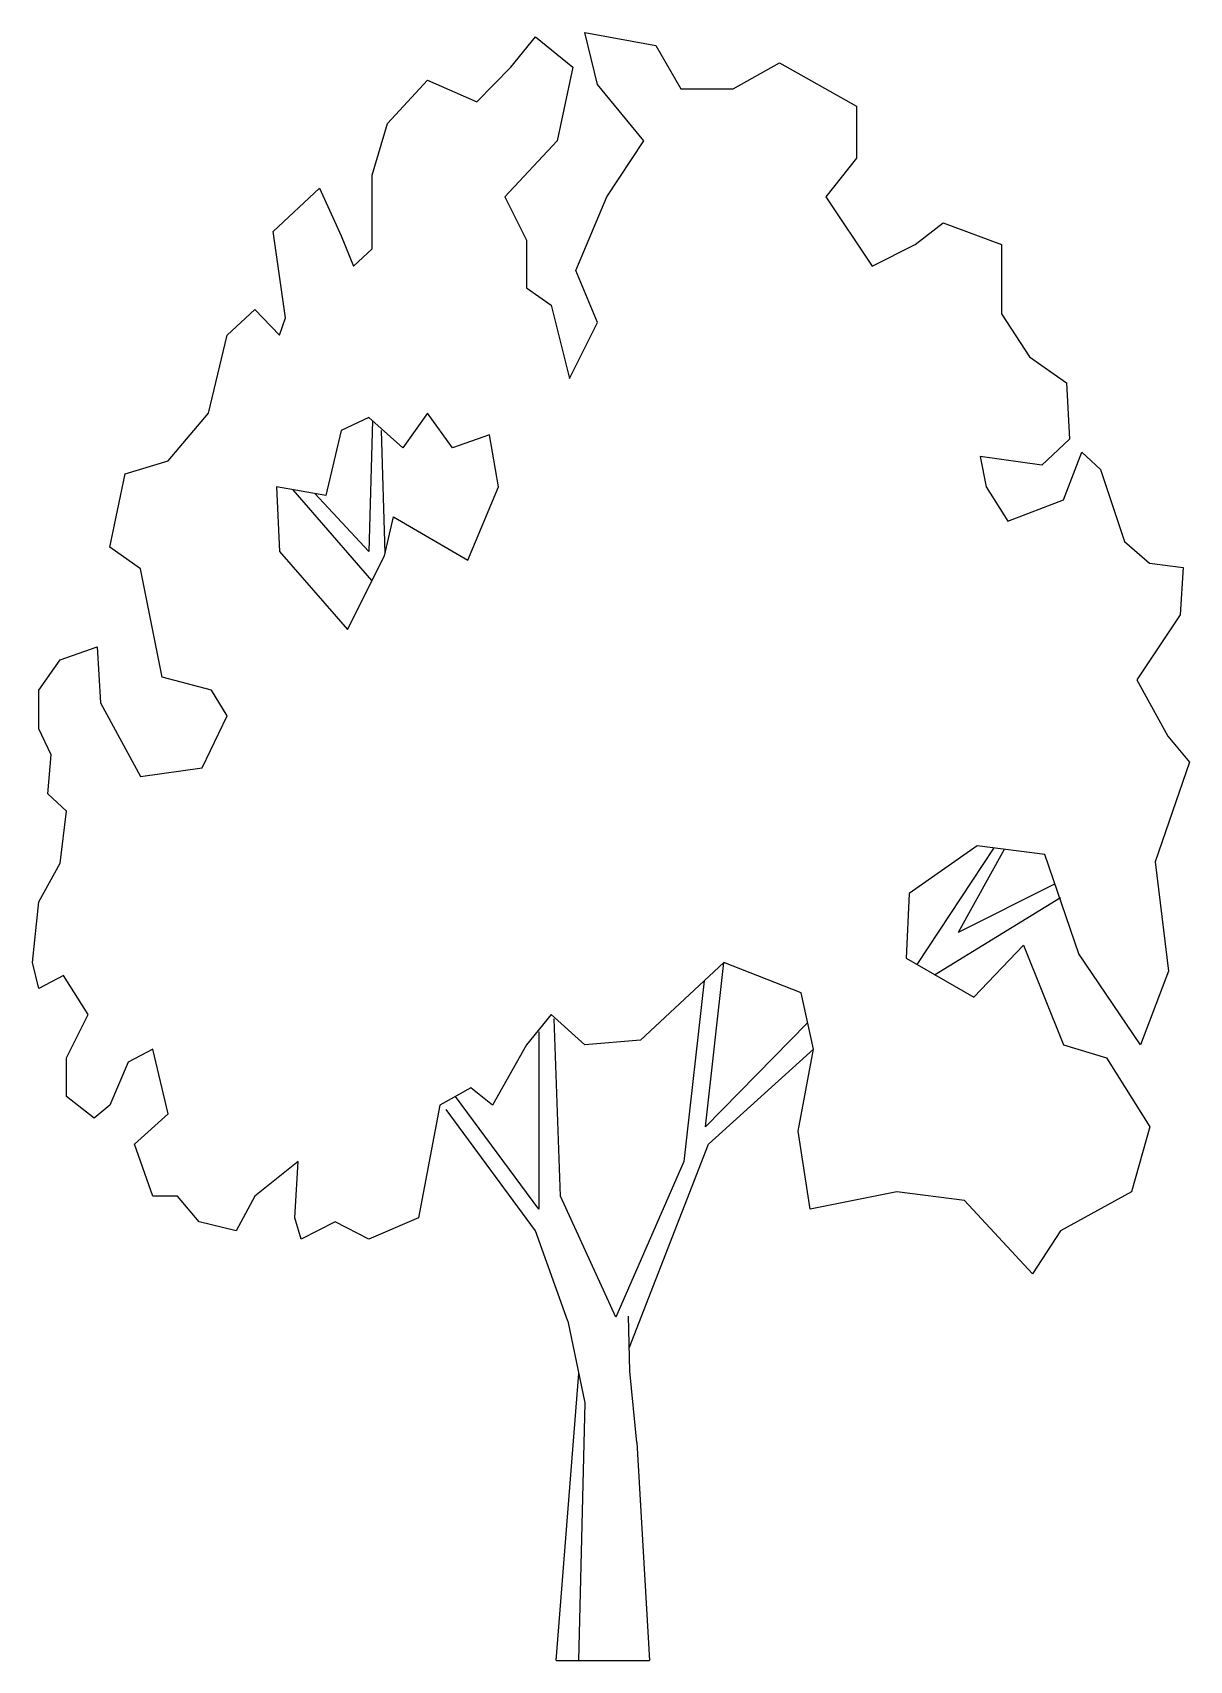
# Model space of a CAD drawing. Header units: metres. Extents: x -4.9 to 5.5, y 0 to 14.6.
import ezdxf

# ---------------------------------------------------------------- set-up
doc = ezdxf.new("R2010")
doc.units = ezdxf.units.M
doc.header["$LTSCALE"] = 0.2

msp = doc.modelspace()

# ---------------------------------------------------------------- linework, layer by layer
at = {"color": 0, "linetype": 'ByBlock'}
for p, q in [((0.057, 14.554), (0.692, 14.438)), ((0.168, 14.09), (0.057, 14.554)), ((-0.605, 14.244), (-0.384, 14.515)), ((-0.384, 14.515), (-0.053, 14.244)), ((0.692, 14.438), (0.913, 14.051)), ((1.382, 14.051), (1.796, 14.283)), ((1.796, 14.283), (2.486, 13.896)), ((-1.709, 13.742), (-1.35, 14.128)), ((-1.35, 14.128), (-0.909, 13.935)), ((-0.909, 13.935), (-0.605, 14.244)), ((-0.053, 14.244), (-0.191, 13.587)), ((0.582, 13.587), (0.168, 14.09)), ((0.913, 14.051), (1.382, 14.051)), ((2.486, 13.896), (2.486, 13.432)), ((-1.847, 13.278), (-1.709, 13.742)), ((-0.191, 13.587), (-0.66, 13.084)), ((0.251, 13.084), (0.582, 13.587)), ((2.486, 13.432), (2.21, 13.084)), ((-1.847, 12.62), (-1.847, 13.278)), ((-2.73, 12.775), (-2.316, 13.162)), ((-2.316, 13.162), (-2.123, 12.736)), ((-0.66, 13.084), (-0.467, 12.698)), ((-0.025, 12.427), (0.251, 13.084)), ((2.21, 13.084), (2.624, 12.466)), ((3.011, 12.659), (3.259, 12.852)), ((3.259, 12.852), (3.783, 12.659)), ((-2.62, 12.002), (-2.73, 12.775)), ((-2.123, 12.736), (-2.013, 12.466)), ((-0.467, 12.698), (-0.467, 12.272)), ((-2.013, 12.466), (-1.847, 12.62)), ((2.624, 12.466), (3.011, 12.659)), ((3.783, 12.659), (3.783, 12.04)), ((0.168, 11.963), (-0.025, 12.427)), ((-0.467, 12.272), (-0.246, 12.118)), ((-0.246, 12.118), (-0.081, 11.46)), ((-3.144, 11.847), (-2.896, 12.079)), ((-2.896, 12.079), (-2.675, 11.847)), ((-2.675, 11.847), (-2.62, 12.002)), ((-0.081, 11.46), (0.168, 11.963)), ((3.783, 12.04), (4.032, 11.654)), ((-3.31, 11.151), (-3.144, 11.847)), ((4.032, 11.654), (4.363, 11.422)), ((4.363, 11.422), (4.391, 10.919)), ((-3.669, 10.725), (-3.31, 11.151)), ((-1.875, 11.112), (-2.123, 10.996)), ((-1.571, 10.841), (-1.875, 11.112)), ((-1.844, 11.085), (-1.875, 9.913)), ((-1.35, 11.151), (-1.571, 10.841)), ((-1.129, 10.841), (-1.35, 11.151)), ((-2.123, 10.996), (-2.261, 10.416)), ((-1.731, 9.898), (-1.764, 10.996)), ((-0.798, 10.957), (-1.129, 10.841)), ((-0.715, 10.493), (-0.798, 10.957)), ((4.391, 10.919), (4.142, 10.687)), ((4.335, 10.377), (4.501, 10.803)), ((4.501, 10.803), (4.667, 10.648)), ((-4.055, 10.609), (-3.669, 10.725)), ((3.59, 10.764), (3.645, 10.493)), ((4.142, 10.687), (3.59, 10.764)), ((4.667, 10.648), (4.883, 10.004)), ((-4.193, 9.952), (-4.055, 10.609)), ((-2.703, 10.493), (-2.675, 9.913)), ((-2.261, 10.416), (-2.703, 10.493)), ((-0.991, 9.836), (-0.715, 10.493)), ((3.645, 10.493), (3.839, 10.184)), ((-1.848, 9.655), (-2.554, 10.467)), ((-1.875, 9.913), (-2.36, 10.433)), ((3.839, 10.184), (4.335, 10.377)), ((-1.737, 9.875), (-1.654, 10.223)), ((-1.654, 10.223), (-0.991, 9.836)), ((-3.917, 9.759), (-4.193, 9.952)), ((-2.675, 9.913), (-2.068, 9.217)), ((4.883, 10.004), (5.104, 9.811)), ((-3.724, 8.792), (-3.917, 9.759)), ((-2.068, 9.217), (-1.737, 9.875)), ((5.104, 9.811), (5.407, 9.772)), ((5.407, 9.772), (5.38, 9.347)), ((5.38, 9.347), (4.993, 8.767)), ((-4.635, 8.947), (-4.304, 9.063)), ((-4.304, 9.063), (-4.276, 8.56)), ((-4.828, 8.676), (-4.635, 8.947)), ((-3.282, 8.676), (-3.724, 8.792)), ((4.993, 8.767), (5.269, 8.264)), ((-4.828, 8.328), (-4.828, 8.676)), ((-3.144, 8.444), (-3.282, 8.676)), ((-4.276, 8.56), (-3.917, 7.903)), ((-3.365, 7.98), (-3.144, 8.444)), ((-4.718, 8.096), (-4.828, 8.328)), ((5.269, 8.264), (5.462, 8.032)), ((-4.745, 7.748), (-4.718, 8.096)), ((5.462, 8.032), (5.157, 7.141)), ((-3.917, 7.903), (-3.365, 7.98)), ((-4.58, 7.593), (-4.745, 7.748)), ((-4.635, 7.129), (-4.58, 7.593)), ((3.563, 7.284), (2.955, 6.858)), ((4.17, 7.206), (3.563, 7.284)), ((3.713, 7.265), (3.025, 6.223)), ((3.397, 6.51), (3.81, 7.252)), ((4.473, 6.317), (4.17, 7.206)), ((5.157, 7.141), (5.274, 6.162)), ((-4.828, 6.781), (-4.635, 7.129)), ((2.955, 6.858), (2.928, 6.278)), ((3.397, 6.51), (4.26, 6.943)), ((-4.883, 6.24), (-4.828, 6.781)), ((3.184, 6.131), (4.308, 6.82)), ((2.928, 6.278), (3.535, 5.93)), ((3.535, 5.93), (3.977, 6.394)), ((3.977, 6.394), (4.335, 5.505)), ((5.025, 5.505), (4.473, 6.317)), ((-4.828, 6.008), (-4.883, 6.24)), ((-4.607, 6.124), (-4.828, 6.008)), ((-4.386, 5.776), (-4.607, 6.124)), ((1.299, 6.24), (0.554, 5.544)), ((1.134, 4.77), (1.299, 6.24)), ((1.989, 5.969), (1.299, 6.24)), ((5.274, 6.162), (5.025, 5.505)), ((1.124, 6.076), (0.941, 4.461)), ((2.1, 5.466), (1.989, 5.969)), ((-4.58, 5.389), (-4.386, 5.776)), ((-0.246, 5.776), (-0.467, 5.505)), ((0.057, 5.505), (-0.246, 5.776)), ((-0.163, 4.152), (-0.219, 5.737)), ((1.134, 4.77), (2.045, 5.698)), ((-0.357, 5.621), (-0.357, 4.036)), ((0.554, 5.544), (0.057, 5.505)), ((-4.58, 5.041), (-4.58, 5.389)), ((-3.807, 5.466), (-4.028, 5.35)), ((-3.669, 4.886), (-3.807, 5.466)), ((-0.467, 5.505), (-0.771, 4.964)), ((1.161, 4.616), (2.1, 5.466)), ((1.962, 4.732), (2.1, 5.466)), ((4.335, 5.505), (4.722, 5.389)), ((4.722, 5.389), (5.108, 4.77)), ((-4.028, 5.35), (-4.193, 4.964)), ((-0.964, 5.118), (-1.24, 4.964)), ((-0.771, 4.964), (-0.964, 5.118)), ((-4.331, 4.848), (-4.58, 5.041)), ((-4.193, 4.964), (-4.331, 4.848)), ((-1.24, 4.964), (-1.433, 3.958)), ((-0.357, 4.036), (-1.102, 5.041)), ((-3.972, 4.616), (-3.669, 4.886)), ((-0.384, 3.842), (-1.185, 4.925)), ((2.072, 4.036), (1.962, 4.732)), ((5.108, 4.77), (4.943, 4.19)), ((-3.807, 4.152), (-3.972, 4.616)), ((0.454, 2.801), (1.161, 4.616)), ((-2.509, 4.461), (-2.896, 4.152)), ((-2.537, 3.958), (-2.509, 4.461)), ((0.941, 4.461), (0.333, 3.069)), ((-3.586, 4.152), (-3.807, 4.152)), ((-3.393, 3.92), (-3.586, 4.152)), ((-2.896, 4.152), (-3.062, 3.842)), ((0.333, 3.069), (-0.163, 4.152)), ((2.845, 4.19), (2.072, 4.036)), ((3.452, 4.113), (2.845, 4.19)), ((4.059, 3.455), (3.452, 4.113)), ((4.943, 4.19), (4.308, 3.842)), ((-2.482, 3.765), (-2.537, 3.958)), ((-1.433, 3.958), (-1.875, 3.765)), ((-3.062, 3.842), (-3.393, 3.92)), ((-2.178, 3.92), (-2.482, 3.765)), ((-1.875, 3.765), (-2.178, 3.92)), ((-0.095, 3.034), (-0.384, 3.842)), ((4.308, 3.842), (4.059, 3.455)), ((0.459, 2.586), (0.446, 3.078)), ((-0.095, 3.034), (0.056, 2.304)), ((-0.2, 0), (0.002, 2.564)), ((0.522, 1.947), (0.459, 2.586)), ((0.056, 2.304), (0, 0)), ((0.522, 1.947), (0.635, 0))]:
    msp.add_line(p, q, dxfattribs=at)
msp.add_line((-0.2, 0), (0.635, 0))

doc.saveas('drawing.dxf')
